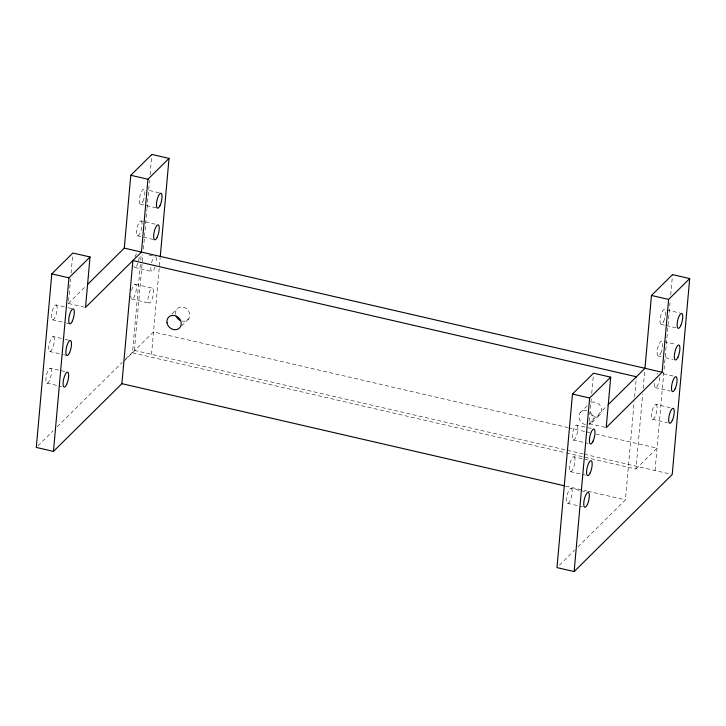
<?xml version="1.0" encoding="UTF-8"?>
<svg xmlns="http://www.w3.org/2000/svg" width="726" height="726" viewBox="0 0 726 726"><rect width="100%" height="100%" fill="white"/><g stroke="black" fill="none" stroke-linecap="round" stroke-linejoin="round"><path stroke-width="0.54" stroke-dasharray="3.63 2.72" d="M84.452 307.162L68.362 303.45L70.567 278.793M71.066 273.194L72.564 256.378M140.354 264.382L132.459 352.8L565.3 452.706M140.753 259.908L141.153 255.434M125.525 359.125L134.374 350.377L142.913 254.654M143.421 249.027L146.933 209.614M147.033 208.489L149.547 180.329M150.055 174.703L151.861 154.429M151.534 354.342L160.174 257.567M605.13 427.342L589.04 423.63L591.236 398.973M591.735 393.374L593.342 375.442M577.905 546.896L625.413 499.878L634.188 401.614M634.588 397.095L636.403 376.758M566.407 452.96L635.967 469.023L642.664 394.036M643.163 388.437L644.661 371.648M655.043 470.557L670.225 300.528M670.724 294.892L672.539 274.61M68.362 303.45L85.94 286.062M37.906 445.837L53.179 430.718M57.2 426.743L122.313 362.31M123.901 361.267L153.54 331.945L567.605 427.523M172.08 313.786L176.754 309.167M181.509 325.956L188.515 319.032M580.156 412.731L587.153 405.798M589.04 423.63L607.499 405.362M591.917 422.586L600.475 414.119M635.967 469.023L657.048 448.16L596.318 434.148M559.392 565.218L574.693 550.081M149.365 190.548L160.092 193.025M666.822 309.984L679.69 312.951M140.172 204.142L157.342 208.108M660.851 324.322L665.143 325.312M666.214 325.557L675.87 327.789M141.171 220.949A7.687 2.278 -77 0 1 140.091 233.073A7.687 2.278 -77 0 1 136.524 231.086A7.687 2.278 -77 0 1 141.171 220.949L144.392 221.693M145.463 221.938L157.27 224.67M664 341.628L675.797 344.351M137.35 235.787L154.52 239.743M658.028 355.967L661.241 356.711M665.533 357.7L673.047 359.434M149.075 255.071L155.518 256.559M663.319 373.763L672.975 375.995M134.528 267.431L151.689 271.388M655.206 387.611L670.225 391.078M135.526 284.238L152.696 288.204A7.687 2.278 -77 0 1 151.607 300.319A7.687 2.278 -77 0 1 148.04 298.332A7.687 2.278 -77 0 1 152.696 288.204M656.204 404.418A7.687 2.278 -77 0 1 655.124 416.542A7.687 2.278 -77 0 1 651.549 414.546A7.687 2.278 -77 0 1 656.204 404.418L670.152 407.64M131.705 299.076L148.866 303.032M652.375 419.256L667.394 422.723M56.265 304.984A7.687 2.278 -77 0 1 55.176 317.099A7.687 2.278 -77 0 1 51.61 315.111A7.687 2.278 -77 0 1 56.265 304.984L66.992 307.461M68.062 307.706L73.426 308.94M576.934 425.164A7.687 2.278 -77 0 1 575.854 437.279A7.687 2.278 -77 0 1 572.279 435.291A7.687 2.278 -77 0 1 576.934 425.164L591.953 428.63M568.712 427.777L585.274 431.598M586.381 431.852L589.693 432.614M52.435 319.812L65.313 322.789M66.384 323.034L69.605 323.778M573.113 439.992L588.133 443.459M134.374 350.377L583.277 453.995M584.376 454.249L671.142 474.269M53.434 336.619A7.687 2.278 -77 0 1 52.354 348.743A7.687 2.278 -77 0 1 48.787 346.756A7.687 2.278 -77 0 1 53.434 336.619L64.16 339.096M65.24 339.351L70.603 340.585M574.112 456.799A7.687 2.278 -77 0 1 573.032 468.923A7.687 2.278 -77 0 1 569.456 466.936A7.687 2.278 -77 0 1 574.112 456.799L588.06 460.021M49.613 351.457L62.49 354.424M63.561 354.678L66.783 355.422M570.291 471.637L585.31 475.103M565.79 486.121L586.762 490.967M587.869 491.221L625.413 499.878M50.611 368.264A7.687 2.278 -77 0 1 49.531 380.388A7.687 2.278 -77 0 1 45.956 378.391A7.687 2.278 -77 0 1 50.611 368.264L67.781 372.229M571.289 488.444A7.687 2.278 -77 0 1 570.209 500.568A7.687 2.278 -77 0 1 566.634 498.571A7.687 2.278 -77 0 1 571.289 488.444L579.865 490.431M580.945 490.676L586.309 491.91M46.791 383.101L61.81 386.568M567.46 503.281L582.488 506.748M659.852 377.475A7.687 2.278 -77 0 1 656.486 387.194A7.687 2.278 -77 0 1 654.371 382.901M657.012 374.135A7.687 2.278 -77 0 1 657.738 373.191M131.551 290.509A7.687 2.278 -77 0 1 135.998 284.792A7.687 2.278 -77 0 1 134.446 296.362A7.687 2.278 -77 0 1 130.807 296.09M139.183 257.303A7.687 2.278 -77 0 1 138.503 261.16M137.94 263.039A7.687 2.278 -77 0 1 133.756 265.861M134.945 256.986A7.687 2.278 -77 0 1 137.06 253.011M155.981 257.104A7.687 2.278 -77 0 1 156.09 263.166M155.101 267.005A7.687 2.278 -77 0 1 151.979 271.479A7.687 2.278 -77 0 1 150.863 266.687M151.543 262.821A7.687 2.278 -77 0 1 154.23 256.977M175.565 314.313A7.687 6.643 45.3 0 1 182.008 306.926A7.687 6.643 45.3 0 1 189.813 315.138A7.687 6.643 45.3 0 1 182.008 321.101M590.156 412.422A7.687 6.643 45.3 0 1 589.067 424.547M585.41 424.656A7.687 6.643 45.3 0 1 579.03 415.109A7.687 6.643 45.3 0 1 588.487 411.324M591.563 402.304A7.687 6.643 45.3 0 1 600.81 406.524A7.687 6.643 45.3 0 1 598.714 415.608A7.687 6.643 45.3 0 1 589.095 412.967M663.591 321.609A7.687 2.278 -77 0 0 664.671 309.485A7.687 2.278 -77 0 0 660.025 319.621A7.687 2.278 -77 0 0 663.591 321.609M660.769 353.253A7.687 2.278 -77 0 0 661.849 341.129A7.687 2.278 -77 0 0 657.193 351.266A7.687 2.278 -77 0 0 660.769 353.253M142.913 201.429A7.687 2.278 -77 0 0 144.002 189.314A7.687 2.278 -77 0 0 139.347 199.441A7.687 2.278 -77 0 0 142.913 201.429"/><path stroke-width="1.09" d="M87.537 284.474L124.282 248.11L130.789 175.284L151.861 154.429L169.022 158.395L147.95 179.249L141.452 252.076L85.532 307.416L90.033 256.977L72.863 253.02L51.791 273.874L36.3 447.425L53.461 451.39L121.904 383.664L132.894 260.543L636.403 376.758M53.461 451.39L68.952 277.84L90.033 256.977M160.274 256.441L169.022 158.395M689.7 278.575L668.628 299.43L662.121 372.256L606.201 427.596L610.702 377.157L593.541 373.2L572.46 394.055L556.978 567.605L574.139 571.571L672.212 474.523L689.7 278.575L672.539 274.61L651.458 295.464L644.96 368.291L608.306 404.563M574.139 571.571L589.63 398.02L610.702 377.157M130.789 175.284L147.95 179.249M651.458 295.464L668.628 299.43M124.282 248.11L662.121 372.256M51.791 273.874L68.952 277.84M572.46 394.055L589.63 398.02M121.904 383.664L564.683 485.866M180.175 320.429A7.687 6.643 45.3 0 1 176.128 316.173M680.761 325.575A7.687 2.278 -77 0 0 681.841 313.45A7.687 2.278 -77 0 0 677.186 323.578A7.687 2.278 -77 0 0 680.761 325.575M593.015 441.245A7.687 2.278 -77 0 0 594.104 429.12A7.687 2.278 -77 0 0 589.448 439.248A7.687 2.278 -77 0 0 593.015 441.245M675.107 388.855A7.687 2.278 -77 0 0 676.187 376.74A7.687 2.278 -77 0 0 671.541 386.867A7.687 2.278 -77 0 0 675.107 388.855M672.285 420.499A7.687 2.278 -77 0 0 673.365 408.384A7.687 2.278 -77 0 0 668.71 418.512A7.687 2.278 -77 0 0 672.285 420.499M677.93 357.219A7.687 2.278 -77 0 0 679.019 345.095A7.687 2.278 -77 0 0 674.363 355.223A7.687 2.278 -77 0 0 677.93 357.219M590.193 472.889A7.687 2.278 -77 0 0 591.273 460.765A7.687 2.278 -77 0 0 586.626 470.893A7.687 2.278 -77 0 0 590.193 472.889M587.37 504.534A7.687 2.278 -77 0 0 588.45 492.409A7.687 2.278 -77 0 0 583.804 502.537A7.687 2.278 -77 0 0 587.37 504.534M66.692 384.353A7.687 2.278 -77 0 0 67.781 372.229A7.687 2.278 -77 0 0 63.126 382.357A7.687 2.278 -77 0 0 66.692 384.353M157.261 237.039A7.687 2.278 -77 0 0 158.341 224.915A7.687 2.278 -77 0 0 153.685 235.042A7.687 2.278 -77 0 0 157.261 237.039M160.083 205.394A7.687 2.278 -77 0 0 161.163 193.27A7.687 2.278 -77 0 0 156.507 203.398A7.687 2.278 -77 0 0 160.083 205.394M69.524 352.709A7.687 2.278 -77 0 0 70.603 340.585A7.687 2.278 -77 0 0 65.948 350.712A7.687 2.278 -77 0 0 69.524 352.709M72.346 321.064A7.687 2.278 -77 0 0 73.426 308.94A7.687 2.278 -77 0 0 68.77 319.068A7.687 2.278 -77 0 0 72.346 321.064M167.007 322.789A7.687 6.643 45.3 0 0 178.687 328.687A7.687 6.643 45.3 0 0 176.527 316.237A7.687 6.643 45.3 0 0 167.007 322.789"/></g></svg>
